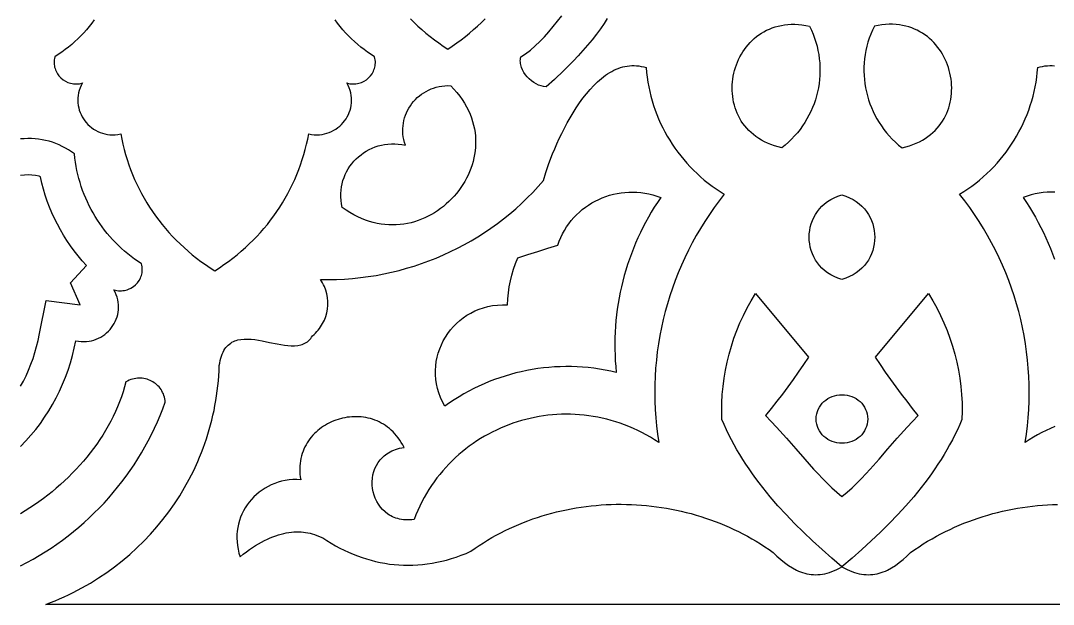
# Model space of a CAD drawing. Extents: x 50 to 3710, y -977 to -877.
# Drawn here: x 2083.3 to 2168.5, y -977.1 to -928.9 of the extents above; entities that cross this region are included whole.
import ezdxf

# ---------------------------------------------------------------- set-up
doc = ezdxf.new("R2010")
doc.units = 0
doc.layers.add('LAYER_1', color=18, linetype='CONTINUOUS')

msp = doc.modelspace()

# ---------------------------------------------------------------- linework, layer by layer
at = {"layer": 'LAYER_1'}
for points in [[(2089.355, -928.822), (2089.149, -929.094), (2088.935, -929.361), (2088.713, -929.623), (2088.483, -929.878), (2088.246, -930.127), (2088.002, -930.37), (2087.75, -930.606), (2087.491, -930.835), (2087.225, -931.058), (2086.951, -931.273), (2086.671, -931.482), (2086.384, -931.683), (2086.091, -931.876), (2086.063, -932.002), (2086.044, -932.127), (2086.035, -932.251), (2086.034, -932.373), (2086.041, -932.493), (2086.057, -932.611), (2086.08, -932.726), (2086.111, -932.839), (2086.149, -932.949), (2086.195, -933.055), (2086.305, -933.257), (2086.44, -933.443), (2086.597, -933.61), (2086.774, -933.757), (2086.969, -933.881), (2087.179, -933.98), (2087.289, -934.019), (2087.402, -934.052), (2087.517, -934.077), (2087.636, -934.094), (2087.756, -934.104), (2087.878, -934.106), (2088.002, -934.099), (2088.126, -934.084), (2088.252, -934.06), (2088.379, -934.026), (2088.271, -934.23), (2088.181, -934.436), (2088.109, -934.643), (2088.055, -934.851), (2088.017, -935.058), (2087.996, -935.265), (2087.99, -935.47), (2088, -935.673), (2088.025, -935.873), (2088.064, -936.07), (2088.116, -936.263), (2088.182, -936.451), (2088.261, -936.634), (2088.353, -936.811), (2088.456, -936.981), (2088.57, -937.144), (2088.695, -937.299), (2088.831, -937.445), (2088.976, -937.582), (2089.131, -937.71), (2089.295, -937.826), (2089.466, -937.932), (2089.646, -938.026), (2089.833, -938.107), (2090.027, -938.175), (2090.227, -938.229), (2090.433, -938.269), (2090.645, -938.294), (2090.861, -938.303), (2091.081, -938.296), (2091.306, -938.271), (2091.534, -938.229), (2091.618, -938.662), (2091.714, -939.091), (2091.821, -939.517), (2091.938, -939.939), (2092.067, -940.357), (2092.206, -940.771), (2092.355, -941.18), (2092.515, -941.585), (2092.685, -941.986), (2092.866, -942.382), (2093.057, -942.772), (2093.258, -943.158), (2093.47, -943.538), (2093.691, -943.913), (2093.922, -944.282), (2094.163, -944.646), (2094.414, -945.003), (2094.674, -945.354), (2094.944, -945.699), (2095.224, -946.037), (2095.513, -946.369), (2095.811, -946.694), (2096.119, -947.012), (2096.436, -947.322), (2096.762, -947.625), (2097.097, -947.921), (2097.441, -948.209), (2097.793, -948.489), (2098.155, -948.761), (2098.525, -949.025), (2098.904, -949.28), (2099.292, -949.527), (2099.679, -949.28), (2100.058, -949.025), (2100.428, -948.761), (2100.79, -948.489), (2101.143, -948.209), (2101.487, -947.921), (2101.822, -947.625), (2102.148, -947.322), (2102.464, -947.012), (2102.772, -946.694), (2103.07, -946.369), (2103.359, -946.037), (2103.639, -945.699), (2103.909, -945.354), (2104.17, -945.003), (2104.42, -944.646), (2104.661, -944.282), (2104.893, -943.913), (2105.114, -943.538), (2105.325, -943.158), (2105.526, -942.772), (2105.717, -942.382), (2105.898, -941.986), (2106.068, -941.585), (2106.228, -941.18), (2106.378, -940.771), (2106.517, -940.357), (2106.645, -939.939), (2106.763, -939.517), (2106.869, -939.091), (2106.965, -938.662), (2107.05, -938.229), (2107.278, -938.271), (2107.502, -938.296), (2107.722, -938.303), (2107.939, -938.294), (2108.15, -938.269), (2108.356, -938.229), (2108.556, -938.175), (2108.75, -938.107), (2108.937, -938.026), (2109.117, -937.932), (2109.289, -937.826), (2109.452, -937.71), (2109.607, -937.582), (2109.752, -937.445), (2109.888, -937.299), (2110.013, -937.144), (2110.128, -936.981), (2110.231, -936.811), (2110.322, -936.634), (2110.401, -936.451), (2110.467, -936.263), (2110.52, -936.07), (2110.559, -935.873), (2110.583, -935.673), (2110.593, -935.47), (2110.588, -935.265), (2110.566, -935.058), (2110.528, -934.851), (2110.474, -934.643), (2110.402, -934.436), (2110.313, -934.23), (2110.205, -934.026), (2110.331, -934.06), (2110.457, -934.084), (2110.582, -934.099), (2110.705, -934.106), (2110.828, -934.104), (2110.948, -934.094), (2111.066, -934.077), (2111.182, -934.052), (2111.295, -934.019), (2111.405, -933.98), (2111.615, -933.881), (2111.809, -933.757), (2111.986, -933.61), (2112.143, -933.443), (2112.278, -933.257), (2112.389, -933.055), (2112.434, -932.949), (2112.472, -932.839), (2112.503, -932.726), (2112.527, -932.611), (2112.542, -932.493), (2112.55, -932.373), (2112.549, -932.251), (2112.539, -932.127), (2112.52, -932.002), (2112.492, -931.876), (2112.199, -931.683), (2111.912, -931.482), (2111.632, -931.273), (2111.359, -931.058), (2111.093, -930.835), (2110.833, -930.606), (2110.582, -930.37), (2110.337, -930.127), (2110.1, -929.878), (2109.871, -929.623), (2109.649, -929.361), (2109.435, -929.094), (2109.228, -928.822)], [(2115.441, -928.717), (2115.749, -929.025), (2116.066, -929.326), (2116.392, -929.62), (2116.726, -929.906), (2117.069, -930.185), (2117.42, -930.456), (2117.78, -930.72), (2118.148, -930.975), (2118.525, -931.222), (2118.901, -930.975), (2119.269, -930.72), (2119.629, -930.456), (2119.98, -930.185), (2120.323, -929.906), (2120.657, -929.62), (2120.983, -929.326), (2121.3, -929.025), (2121.608, -928.717)], [(2131.69, -928.699), (2131.423, -929.126), (2131.123, -929.561), (2130.795, -930.004), (2130.443, -930.449), (2130.072, -930.894), (2129.686, -931.336), (2129.291, -931.77), (2128.891, -932.195), (2128.491, -932.606), (2128.095, -933), (2127.335, -933.724), (2126.649, -934.341), (2126.441, -934.319), (2126.232, -934.27), (2126.023, -934.196), (2125.818, -934.099), (2125.618, -933.981), (2125.427, -933.844), (2125.248, -933.69), (2125.081, -933.521), (2124.932, -933.34), (2124.801, -933.147), (2124.691, -932.946), (2124.606, -932.738), (2124.547, -932.525), (2124.529, -932.417), (2124.518, -932.309), (2124.515, -932.2), (2124.521, -932.092), (2124.535, -931.984), (2124.558, -931.876), (2124.95, -931.607), (2125.342, -931.303), (2125.733, -930.966), (2126.119, -930.601), (2126.501, -930.211), (2126.874, -929.8), (2127.238, -929.371), (2127.59, -928.927), (2127.929, -928.473)], [(2216.774, -977.082), (2151.06, -977.082), (2085.347, -977.082), (2085.733, -976.936), (2086.114, -976.783), (2086.493, -976.623), (2086.867, -976.457), (2087.237, -976.285), (2087.603, -976.106), (2088.324, -975.728), (2089.028, -975.326), (2089.714, -974.9), (2090.383, -974.45), (2091.033, -973.977), (2091.664, -973.482), (2092.276, -972.965), (2092.867, -972.427), (2093.438, -971.868), (2093.988, -971.29), (2094.516, -970.692), (2095.022, -970.076), (2095.505, -969.442), (2095.964, -968.79), (2096.4, -968.122), (2096.811, -967.438), (2097.196, -966.738), (2097.557, -966.024), (2097.891, -965.295), (2098.048, -964.926), (2098.198, -964.553), (2098.342, -964.177), (2098.478, -963.798), (2098.608, -963.416), (2098.73, -963.031), (2098.846, -962.643), (2098.954, -962.252), (2099.055, -961.858), (2099.149, -961.462), (2099.235, -961.063), (2099.314, -960.661), (2099.386, -960.257), (2099.449, -959.851), (2099.506, -959.442), (2099.554, -959.031), (2099.595, -958.619), (2099.627, -958.204), (2099.652, -957.787), (2099.669, -957.368), (2099.705, -957.15), (2099.748, -956.946), (2099.797, -956.755), (2099.853, -956.578), (2099.915, -956.413), (2099.983, -956.26), (2100.057, -956.12), (2100.136, -955.991), (2100.221, -955.873), (2100.311, -955.766), (2100.406, -955.669), (2100.506, -955.583), (2100.61, -955.505), (2100.719, -955.437), (2100.832, -955.378), (2100.949, -955.327), (2101.069, -955.284), (2101.194, -955.248), (2101.453, -955.198), (2101.723, -955.174), (2102.005, -955.172), (2102.295, -955.188), (2102.592, -955.221), (2102.895, -955.267), (2103.202, -955.322), (2103.822, -955.448), (2104.439, -955.574), (2104.743, -955.629), (2105.041, -955.675), (2105.332, -955.708), (2105.614, -955.725), (2105.886, -955.723), (2106.146, -955.698), (2106.393, -955.649), (2106.511, -955.613), (2106.625, -955.57), (2106.735, -955.519), (2106.84, -955.46), (2106.941, -955.392), (2107.037, -955.315), (2107.128, -955.228), (2107.214, -955.132), (2107.294, -955.025), (2107.369, -954.907), (2107.497, -954.795), (2107.618, -954.678), (2107.732, -954.557), (2107.839, -954.431), (2107.94, -954.302), (2108.034, -954.169), (2108.201, -953.893), (2108.341, -953.606), (2108.454, -953.309), (2108.539, -953.005), (2108.596, -952.695), (2108.625, -952.382), (2108.626, -952.067), (2108.598, -951.752), (2108.541, -951.44), (2108.456, -951.133), (2108.342, -950.832), (2108.274, -950.685), (2108.199, -950.54), (2108.116, -950.397), (2108.026, -950.258), (2108.688, -950.263), (2109.348, -950.25), (2110.006, -950.219), (2110.661, -950.169), (2111.312, -950.102), (2111.96, -950.017), (2112.604, -949.914), (2113.244, -949.794), (2113.879, -949.657), (2114.509, -949.502), (2115.134, -949.331), (2115.754, -949.143), (2116.367, -948.938), (2116.974, -948.716), (2117.574, -948.479), (2118.168, -948.225), (2118.754, -947.955), (2119.332, -947.669), (2119.902, -947.367), (2120.464, -947.05), (2121.017, -946.718), (2121.561, -946.37), (2122.095, -946.007), (2122.62, -945.629), (2123.134, -945.237), (2123.638, -944.83), (2124.132, -944.408), (2124.614, -943.972), (2125.084, -943.522), (2125.543, -943.058), (2125.989, -942.58), (2126.423, -942.088), (2126.624, -941.427), (2126.877, -940.687), (2127.181, -939.888), (2127.352, -939.472), (2127.535, -939.049), (2127.729, -938.62), (2127.935, -938.189), (2128.152, -937.757), (2128.381, -937.326), (2128.62, -936.9), (2128.87, -936.481), (2129.13, -936.07), (2129.4, -935.671), (2129.68, -935.285), (2129.97, -934.916), (2130.269, -934.564), (2130.577, -934.234), (2130.894, -933.927), (2131.219, -933.645), (2131.554, -933.392), (2131.724, -933.276), (2131.896, -933.168), (2132.07, -933.068), (2132.246, -932.977), (2132.424, -932.895), (2132.604, -932.821), (2132.785, -932.757), (2132.969, -932.703), (2133.154, -932.659), (2133.341, -932.624), (2133.53, -932.601), (2133.721, -932.588), (2133.913, -932.586), (2134.107, -932.596), (2134.302, -932.617), (2134.5, -932.651), (2134.698, -932.697), (2134.898, -932.755), (2134.934, -933.157), (2134.982, -933.557), (2135.042, -933.954), (2135.113, -934.348), (2135.197, -934.738), (2135.291, -935.125), (2135.398, -935.509), (2135.515, -935.888), (2135.644, -936.263), (2135.783, -936.633), (2135.933, -936.999), (2136.094, -937.36), (2136.266, -937.716), (2136.448, -938.067), (2136.64, -938.412), (2136.843, -938.751), (2137.055, -939.084), (2137.278, -939.411), (2137.51, -939.732), (2137.751, -940.046), (2138.003, -940.353), (2138.263, -940.653), (2138.533, -940.946), (2138.811, -941.231), (2139.099, -941.508), (2139.395, -941.777), (2139.7, -942.038), (2140.014, -942.291), (2140.336, -942.535), (2140.666, -942.77), (2141.004, -942.996), (2141.35, -943.212), (2140.925, -943.761), (2140.515, -944.318), (2140.121, -944.884), (2139.743, -945.459), (2139.381, -946.042), (2139.034, -946.633), (2138.704, -947.232), (2138.391, -947.838), (2138.093, -948.451), (2137.812, -949.07), (2137.547, -949.696), (2137.299, -950.328), (2137.067, -950.965), (2136.852, -951.608), (2136.654, -952.256), (2136.473, -952.909), (2136.309, -953.565), (2136.161, -954.226), (2136.031, -954.891), (2135.918, -955.559), (2135.823, -956.23), (2135.745, -956.903), (2135.684, -957.58), (2135.641, -958.258), (2135.615, -958.937), (2135.608, -959.619), (2135.618, -960.301), (2135.646, -960.984), (2135.692, -961.668), (2135.756, -962.351), (2135.838, -963.035), (2135.939, -963.717), (2135.599, -963.493), (2135.254, -963.281), (2134.907, -963.081), (2134.556, -962.892), (2134.201, -962.714), (2133.844, -962.548), (2133.484, -962.393), (2133.122, -962.25), (2132.757, -962.118), (2132.391, -961.996), (2132.022, -961.886), (2131.652, -961.788), (2131.281, -961.699), (2130.908, -961.622), (2130.535, -961.556), (2130.16, -961.5), (2129.786, -961.455), (2129.411, -961.421), (2129.036, -961.397), (2128.661, -961.384), (2128.287, -961.381), (2127.913, -961.388), (2127.541, -961.405), (2127.169, -961.433), (2126.799, -961.471), (2126.43, -961.519), (2126.063, -961.577), (2125.698, -961.644), (2125.335, -961.722), (2124.974, -961.809), (2124.616, -961.906), (2124.261, -962.012), (2123.909, -962.128), (2123.561, -962.254), (2123.216, -962.389), (2122.875, -962.533), (2122.537, -962.687), (2122.204, -962.849), (2121.876, -963.021), (2121.552, -963.202), (2121.233, -963.392), (2120.919, -963.59), (2120.61, -963.798), (2120.307, -964.014), (2120.009, -964.239), (2119.718, -964.473), (2119.433, -964.715), (2119.154, -964.966), (2118.882, -965.225), (2118.617, -965.493), (2118.359, -965.768), (2118.108, -966.052), (2117.865, -966.344), (2117.629, -966.644), (2117.402, -966.953), (2117.183, -967.269), (2116.972, -967.592), (2116.77, -967.924), (2116.577, -968.264), (2116.393, -968.611), (2116.218, -968.965), (2116.053, -969.327), (2115.897, -969.697), (2115.752, -970.074), (2115.565, -970.095), (2115.384, -970.106), (2115.207, -970.109), (2115.035, -970.103), (2114.868, -970.089), (2114.706, -970.066), (2114.548, -970.036), (2114.396, -969.998), (2114.248, -969.952), (2114.106, -969.9), (2113.968, -969.841), (2113.836, -969.775), (2113.709, -969.703), (2113.587, -969.625), (2113.358, -969.452), (2113.151, -969.259), (2112.965, -969.047), (2112.801, -968.819), (2112.659, -968.577), (2112.54, -968.323), (2112.443, -968.059), (2112.369, -967.788), (2112.318, -967.511), (2112.291, -967.231), (2112.287, -966.95), (2112.308, -966.67), (2112.354, -966.393), (2112.424, -966.122), (2112.519, -965.859), (2112.64, -965.606), (2112.786, -965.364), (2112.869, -965.249), (2112.958, -965.137), (2113.055, -965.029), (2113.157, -964.926), (2113.266, -964.828), (2113.383, -964.734), (2113.505, -964.645), (2113.635, -964.562), (2113.771, -964.485), (2113.914, -964.414), (2114.064, -964.349), (2114.221, -964.29), (2114.385, -964.239), (2114.556, -964.194), (2114.734, -964.157), (2114.919, -964.127), (2114.81, -963.914), (2114.693, -963.711), (2114.57, -963.518), (2114.441, -963.334), (2114.306, -963.161), (2114.165, -962.997), (2114.018, -962.842), (2113.867, -962.697), (2113.711, -962.561), (2113.55, -962.435), (2113.385, -962.317), (2113.217, -962.209), (2113.044, -962.11), (2112.869, -962.019), (2112.69, -961.938), (2112.509, -961.865), (2112.325, -961.801), (2112.139, -961.745), (2111.951, -961.697), (2111.762, -961.658), (2111.571, -961.628), (2111.38, -961.605), (2111.187, -961.59), (2110.995, -961.584), (2110.802, -961.585), (2110.61, -961.594), (2110.418, -961.611), (2110.227, -961.635), (2110.037, -961.667), (2109.849, -961.706), (2109.477, -961.807), (2109.295, -961.868), (2109.115, -961.936), (2108.938, -962.01), (2108.764, -962.092), (2108.594, -962.181), (2108.427, -962.276), (2108.264, -962.378), (2108.106, -962.486), (2107.953, -962.601), (2107.804, -962.722), (2107.661, -962.849), (2107.523, -962.982), (2107.391, -963.122), (2107.265, -963.267), (2107.146, -963.418), (2107.034, -963.575), (2106.928, -963.738), (2106.83, -963.906), (2106.739, -964.08), (2106.656, -964.259), (2106.582, -964.443), (2106.515, -964.632), (2106.458, -964.827), (2106.41, -965.027), (2106.371, -965.231), (2106.342, -965.441), (2106.323, -965.655), (2106.314, -965.873), (2106.315, -966.097), (2106.328, -966.324), (2106.351, -966.557), (2106.387, -966.793), (2106.061, -966.778), (2105.74, -966.783), (2105.426, -966.808), (2105.118, -966.852), (2104.818, -966.915), (2104.525, -966.996), (2104.241, -967.094), (2103.965, -967.209), (2103.699, -967.339), (2103.443, -967.485), (2103.197, -967.645), (2102.962, -967.819), (2102.739, -968.006), (2102.527, -968.206), (2102.329, -968.417), (2102.143, -968.639), (2101.971, -968.872), (2101.813, -969.115), (2101.67, -969.366), (2101.542, -969.626), (2101.43, -969.894), (2101.334, -970.169), (2101.255, -970.45), (2101.194, -970.736), (2101.15, -971.028), (2101.125, -971.323), (2101.119, -971.623), (2101.132, -971.925), (2101.166, -972.23), (2101.22, -972.536), (2101.295, -972.842), (2101.392, -973.15), (2101.654, -972.941), (2101.913, -972.746), (2102.169, -972.562), (2102.422, -972.39), (2102.671, -972.23), (2102.917, -972.081), (2103.16, -971.944), (2103.399, -971.818), (2103.636, -971.702), (2103.869, -971.598), (2104.098, -971.503), (2104.325, -971.42), (2104.548, -971.346), (2104.769, -971.282), (2104.986, -971.228), (2105.199, -971.183), (2105.41, -971.147), (2105.618, -971.121), (2105.822, -971.104), (2106.024, -971.095), (2106.222, -971.094), (2106.417, -971.102), (2106.609, -971.118), (2106.798, -971.142), (2106.984, -971.174), (2107.168, -971.213), (2107.348, -971.259), (2107.525, -971.313), (2107.87, -971.44), (2108.203, -971.593), (2108.554, -971.818), (2108.907, -972.033), (2109.263, -972.236), (2109.622, -972.428), (2109.983, -972.608), (2110.346, -972.777), (2110.712, -972.933), (2111.08, -973.078), (2111.451, -973.211), (2111.823, -973.332), (2112.198, -973.44), (2112.575, -973.536), (2112.954, -973.62), (2113.334, -973.691), (2113.717, -973.749), (2114.101, -973.795), (2114.487, -973.827), (2114.875, -973.847), (2115.264, -973.854), (2115.655, -973.847), (2116.048, -973.827), (2116.441, -973.794), (2116.837, -973.747), (2117.233, -973.686), (2117.631, -973.611), (2118.03, -973.523), (2118.43, -973.421), (2118.831, -973.304), (2119.233, -973.173), (2119.636, -973.028), (2120.04, -972.869), (2120.444, -972.695), (2120.781, -972.455), (2121.122, -972.222), (2121.467, -971.997), (2121.817, -971.78), (2122.172, -971.571), (2122.531, -971.369), (2122.894, -971.175), (2123.261, -970.988), (2123.631, -970.81), (2124.005, -970.639), (2124.383, -970.475), (2124.764, -970.319), (2125.148, -970.171), (2125.536, -970.031), (2125.926, -969.898), (2126.318, -969.773), (2126.714, -969.656), (2127.112, -969.546), (2127.512, -969.444), (2127.914, -969.35), (2128.318, -969.263), (2128.724, -969.184), (2129.131, -969.113), (2129.541, -969.049), (2129.951, -968.993), (2130.363, -968.945), (2130.775, -968.904), (2131.189, -968.871), (2131.603, -968.846), (2132.018, -968.829), (2132.433, -968.819), (2132.849, -968.817), (2133.265, -968.822), (2133.68, -968.835), (2134.096, -968.856), (2134.511, -968.885), (2134.926, -968.921), (2135.34, -968.965), (2135.754, -969.016), (2136.166, -969.075), (2136.578, -969.142), (2136.988, -969.217), (2137.396, -969.299), (2137.804, -969.389), (2138.209, -969.487), (2138.613, -969.592), (2139.015, -969.705), (2139.414, -969.826), (2139.812, -969.955), (2140.207, -970.091), (2140.599, -970.234), (2140.988, -970.386), (2141.375, -970.545), (2141.759, -970.712), (2142.139, -970.886), (2142.516, -971.069), (2142.89, -971.259), (2143.26, -971.456), (2143.626, -971.661), (2143.988, -971.874), (2144.346, -972.095), (2144.7, -972.323), (2145.049, -972.559), (2145.394, -972.803), (2145.699, -973.102), (2146.01, -973.381), (2146.325, -973.637), (2146.646, -973.869), (2146.972, -974.074), (2147.305, -974.25), (2147.474, -974.327), (2147.644, -974.396), (2147.816, -974.457), (2147.99, -974.509), (2148.166, -974.552), (2148.344, -974.586), (2148.523, -974.611), (2148.705, -974.627), (2148.889, -974.632), (2149.075, -974.628), (2149.263, -974.613), (2149.453, -974.588), (2149.645, -974.551), (2149.84, -974.504), (2150.037, -974.445), (2150.236, -974.374), (2150.438, -974.292), (2150.643, -974.197), (2150.85, -974.09), (2151.059, -973.97), (2150.226, -973.26), (2149.417, -972.549), (2148.635, -971.835), (2147.88, -971.118), (2147.151, -970.396), (2146.451, -969.669), (2145.78, -968.934), (2145.138, -968.191), (2144.829, -967.816), (2144.527, -967.438), (2144.233, -967.058), (2143.946, -966.676), (2143.668, -966.29), (2143.398, -965.901), (2143.135, -965.509), (2142.881, -965.113), (2142.636, -964.714), (2142.398, -964.311), (2142.169, -963.905), (2141.949, -963.494), (2141.737, -963.08), (2141.534, -962.661), (2141.34, -962.238), (2141.155, -961.81), (2141.139, -961.124), (2141.15, -960.44), (2141.186, -959.759), (2141.248, -959.08), (2141.335, -958.405), (2141.448, -957.734), (2141.586, -957.068), (2141.748, -956.408), (2141.936, -955.755), (2142.148, -955.108), (2142.384, -954.47), (2142.645, -953.839), (2142.929, -953.218), (2143.238, -952.607), (2143.57, -952.006), (2143.925, -951.416), (2148.294, -956.666), (2147.879, -957.286), (2147.456, -957.902), (2147.025, -958.512), (2146.587, -959.116), (2146.141, -959.715), (2145.687, -960.309), (2145.226, -960.897), (2144.757, -961.479), (2145.224, -961.967), (2145.667, -962.443), (2146.494, -963.364), (2147.263, -964.246), (2147.997, -965.092), (2148.72, -965.905), (2149.085, -966.301), (2149.456, -966.69), (2149.836, -967.073), (2150.228, -967.45), (2150.635, -967.821), (2151.06, -968.187), (2151.485, -967.821), (2151.893, -967.45), (2152.285, -967.073), (2152.665, -966.69), (2153.036, -966.301), (2153.4, -965.905), (2154.124, -965.092), (2154.858, -964.246), (2155.627, -963.364), (2156.454, -962.443), (2156.897, -961.967), (2157.363, -961.479), (2156.895, -960.897), (2156.433, -960.309), (2155.98, -959.715), (2155.534, -959.116), (2155.095, -958.512), (2154.665, -957.902), (2154.242, -957.286), (2153.827, -956.666), (2158.196, -951.416), (2158.551, -952.006), (2158.883, -952.607), (2159.191, -953.218), (2159.476, -953.839), (2159.736, -954.47), (2159.973, -955.108), (2160.185, -955.755), (2160.372, -956.408), (2160.535, -957.068), (2160.673, -957.734), (2160.785, -958.405), (2160.873, -959.08), (2160.935, -959.759), (2160.971, -960.44), (2160.982, -961.124), (2160.966, -961.81), (2160.781, -962.238), (2160.587, -962.661), (2160.383, -963.08), (2160.172, -963.494), (2159.951, -963.905), (2159.722, -964.311), (2159.485, -964.714), (2159.239, -965.113), (2158.985, -965.509), (2158.723, -965.901), (2158.453, -966.29), (2158.174, -966.676), (2157.888, -967.058), (2157.594, -967.438), (2156.982, -968.191), (2156.341, -968.934), (2155.669, -969.669), (2154.969, -970.396), (2154.241, -971.118), (2153.485, -971.835), (2152.703, -972.549), (2151.895, -973.26), (2151.061, -973.97), (2151.271, -974.09), (2151.478, -974.197), (2151.682, -974.292), (2151.884, -974.374), (2152.084, -974.445), (2152.281, -974.504), (2152.475, -974.551), (2152.668, -974.588), (2152.858, -974.613), (2153.046, -974.628), (2153.232, -974.632), (2153.415, -974.627), (2153.597, -974.611), (2153.777, -974.586), (2153.955, -974.552), (2154.13, -974.509), (2154.304, -974.457), (2154.476, -974.396), (2154.647, -974.327), (2154.816, -974.25), (2155.148, -974.074), (2155.475, -973.869), (2155.795, -973.637), (2156.111, -973.381), (2156.421, -973.102), (2156.727, -972.803), (2157.072, -972.559), (2157.421, -972.323), (2157.775, -972.095), (2158.133, -971.874), (2158.495, -971.661), (2158.861, -971.456), (2159.231, -971.259), (2159.604, -971.069), (2159.982, -970.886), (2160.362, -970.712), (2160.746, -970.545), (2161.132, -970.386), (2161.522, -970.234), (2161.914, -970.091), (2162.309, -969.955), (2162.706, -969.826), (2163.106, -969.705), (2163.508, -969.592), (2163.911, -969.487), (2164.317, -969.389), (2164.724, -969.299), (2165.133, -969.217), (2165.543, -969.142), (2165.954, -969.075), (2166.367, -969.016), (2166.78, -968.965), (2167.195, -968.921), (2167.609, -968.885), (2168.025, -968.856), (2168.44, -968.835), (2168.856, -968.822)], [(2168.636, -962.393), (2168.277, -962.548), (2167.919, -962.714), (2167.565, -962.892), (2167.214, -963.081), (2166.866, -963.281), (2166.522, -963.493), (2166.182, -963.717), (2166.282, -963.035), (2166.365, -962.351), (2166.429, -961.668), (2166.475, -960.984), (2166.503, -960.301), (2166.513, -959.619), (2166.505, -958.937), (2166.48, -958.258), (2166.437, -957.58), (2166.376, -956.903), (2166.298, -956.23), (2166.202, -955.559), (2166.089, -954.891), (2165.959, -954.226), (2165.812, -953.565), (2165.648, -952.909), (2165.467, -952.256), (2165.268, -951.608), (2165.054, -950.965), (2164.822, -950.328), (2164.574, -949.696), (2164.309, -949.07), (2164.028, -948.451), (2163.73, -947.838), (2163.416, -947.232), (2163.086, -946.633), (2162.74, -946.042), (2162.378, -945.459), (2162, -944.884), (2161.606, -944.318), (2161.196, -943.761), (2160.771, -943.212), (2161.117, -942.996), (2161.455, -942.77), (2161.785, -942.535), (2162.107, -942.291), (2162.42, -942.038), (2162.725, -941.777), (2163.022, -941.508), (2163.309, -941.231), (2163.588, -940.946), (2163.858, -940.653), (2164.118, -940.353), (2164.369, -940.046), (2164.611, -939.732), (2164.843, -939.411), (2165.065, -939.084), (2165.278, -938.751), (2165.48, -938.412), (2165.673, -938.067), (2165.855, -937.716), (2166.026, -937.36), (2166.187, -936.999), (2166.338, -936.633), (2166.477, -936.263), (2166.606, -935.888), (2166.723, -935.509), (2166.829, -935.125), (2166.924, -934.738), (2167.007, -934.348), (2167.079, -933.954), (2167.139, -933.557), (2167.186, -933.157), (2167.222, -932.755), (2167.422, -932.697), (2167.621, -932.651), (2167.818, -932.617), (2168.014, -932.596), (2168.208, -932.586), (2168.4, -932.588), (2168.59, -932.601)], [(2083.276, -964.047), (2083.711, -963.59), (2084.127, -963.118), (2084.523, -962.633), (2084.9, -962.134), (2085.257, -961.623), (2085.595, -961.1), (2085.912, -960.565), (2086.209, -960.019), (2086.485, -959.462), (2086.74, -958.896), (2086.973, -958.319), (2087.186, -957.734), (2087.377, -957.14), (2087.546, -956.537), (2087.693, -955.927), (2087.817, -955.31), (2088.045, -955.352), (2088.269, -955.377), (2088.49, -955.384), (2088.706, -955.375), (2088.917, -955.35), (2089.123, -955.31), (2089.323, -955.256), (2089.517, -955.188), (2089.704, -955.107), (2089.884, -955.013), (2090.056, -954.907), (2090.22, -954.791), (2090.374, -954.663), (2090.52, -954.526), (2090.655, -954.38), (2090.78, -954.225), (2090.895, -954.062), (2090.998, -953.892), (2091.089, -953.715), (2091.168, -953.532), (2091.234, -953.344), (2091.287, -953.151), (2091.326, -952.954), (2091.35, -952.754), (2091.36, -952.551), (2091.355, -952.346), (2091.333, -952.139), (2091.296, -951.932), (2091.241, -951.724), (2091.169, -951.517), (2091.08, -951.311), (2090.972, -951.107), (2091.098, -951.141), (2091.224, -951.165), (2091.349, -951.18), (2091.473, -951.187), (2091.595, -951.185), (2091.715, -951.176), (2091.833, -951.158), (2091.949, -951.133), (2092.062, -951.1), (2092.172, -951.061), (2092.382, -950.962), (2092.577, -950.838), (2092.754, -950.691), (2092.911, -950.524), (2093.045, -950.338), (2093.156, -950.136), (2093.201, -950.03), (2093.239, -949.92), (2093.27, -949.807), (2093.294, -949.692), (2093.309, -949.574), (2093.317, -949.454), (2093.316, -949.332), (2093.306, -949.208), (2093.288, -949.083), (2093.26, -948.957), (2092.966, -948.764), (2092.679, -948.563), (2092.399, -948.355), (2092.126, -948.139), (2091.86, -947.916), (2091.601, -947.687), (2091.349, -947.451), (2091.104, -947.208), (2090.867, -946.959), (2090.638, -946.704), (2090.416, -946.443), (2090.202, -946.175), (2089.996, -945.903), (2089.797, -945.625), (2089.607, -945.341), (2089.425, -945.053), (2089.252, -944.759), (2089.087, -944.461), (2088.93, -944.158), (2088.782, -943.851), (2088.643, -943.54), (2088.512, -943.224), (2088.391, -942.905), (2088.278, -942.582), (2088.175, -942.255), (2088.081, -941.926), (2087.997, -941.593), (2087.922, -941.257), (2087.856, -940.918), (2087.801, -940.576), (2087.755, -940.233), (2087.719, -939.887), (2087.478, -939.711), (2087.23, -939.548), (2086.975, -939.398), (2086.714, -939.26), (2086.447, -939.135), (2086.175, -939.024), (2085.898, -938.925), (2085.617, -938.84), (2085.333, -938.768), (2085.044, -938.709), (2084.754, -938.665), (2084.461, -938.634), (2084.166, -938.616), (2083.87, -938.613), (2083.573, -938.624), (2083.276, -938.649)], [(2083.276, -959.06), (2083.497, -958.652), (2083.724, -958.196), (2083.933, -957.73), (2084.125, -957.257), (2084.3, -956.776), (2084.457, -956.287), (2084.596, -955.791), (2084.717, -955.288), (2084.831, -954.725), (2085.383, -951.989), (2088.193, -952.333), (2087.378, -950.541), (2088.719, -949.089), (2088.364, -948.7), (2088.025, -948.3), (2087.7, -947.889), (2087.39, -947.468), (2087.095, -947.038), (2086.816, -946.598), (2086.552, -946.149), (2086.304, -945.691), (2086.073, -945.226), (2085.858, -944.753), (2085.659, -944.272), (2085.477, -943.784), (2085.312, -943.29), (2085.164, -942.79), (2085.034, -942.285), (2084.922, -941.774), (2084.79, -941.73), (2084.501, -941.665), (2084.208, -941.627), (2083.91, -941.616), (2083.276, -941.655)], [(2168.644, -943.039), (2168.318, -943.035), (2167.989, -943.048), (2167.66, -943.077), (2167.331, -943.124), (2167.001, -943.188), (2166.673, -943.269), (2166.346, -943.369), (2166.021, -943.487), (2166.289, -943.887), (2166.547, -944.292), (2166.796, -944.701), (2167.035, -945.116), (2167.265, -945.534), (2167.485, -945.957), (2167.695, -946.384), (2167.895, -946.815), (2168.086, -947.25), (2168.267, -947.689), (2168.438, -948.131), (2168.6, -948.576)], [(2083.276, -973.893), (2083.793, -973.623), (2084.302, -973.342), (2084.803, -973.049), (2085.297, -972.745), (2085.783, -972.43), (2086.26, -972.104), (2086.729, -971.768), (2087.189, -971.421), (2087.641, -971.063), (2088.083, -970.696), (2088.517, -970.318), (2088.941, -969.931), (2089.355, -969.534), (2089.76, -969.128), (2090.156, -968.712), (2090.541, -968.287), (2090.916, -967.853), (2091.281, -967.411), (2091.635, -966.959), (2091.978, -966.5), (2092.311, -966.032), (2092.633, -965.556), (2092.943, -965.072), (2093.243, -964.581), (2093.53, -964.082), (2093.806, -963.575), (2094.07, -963.062), (2094.322, -962.541), (2094.562, -962.014), (2094.79, -961.479), (2095.004, -960.939), (2095.207, -960.392), (2095.194, -960.244), (2095.172, -960.101), (2095.141, -959.962), (2095.101, -959.828), (2095.052, -959.698), (2094.996, -959.574), (2094.932, -959.454), (2094.86, -959.34), (2094.782, -959.231), (2094.697, -959.128), (2094.606, -959.031), (2094.509, -958.94), (2094.407, -958.855), (2094.3, -958.777), (2094.189, -958.705), (2094.073, -958.641), (2093.953, -958.583), (2093.83, -958.533), (2093.704, -958.491), (2093.576, -958.456), (2093.445, -958.429), (2093.312, -958.41), (2093.178, -958.399), (2093.042, -958.397), (2092.906, -958.404), (2092.77, -958.42), (2092.634, -958.444), (2092.498, -958.478), (2092.363, -958.522), (2092.229, -958.575), (2092.097, -958.638), (2091.967, -958.712), (2091.854, -959.129), (2091.728, -959.543), (2091.59, -959.954), (2091.438, -960.361), (2091.275, -960.765), (2091.099, -961.165), (2090.912, -961.561), (2090.713, -961.953), (2090.503, -962.34), (2090.282, -962.723), (2090.05, -963.101), (2089.809, -963.474), (2089.557, -963.842), (2089.295, -964.205), (2089.025, -964.562), (2088.745, -964.913), (2088.456, -965.258), (2088.159, -965.598), (2087.854, -965.93), (2087.541, -966.257), (2087.22, -966.577), (2086.892, -966.89), (2086.557, -967.195), (2086.215, -967.494), (2085.867, -967.785), (2085.513, -968.069), (2085.153, -968.344), (2084.787, -968.612), (2084.416, -968.871), (2084.041, -969.122), (2083.66, -969.365), (2083.276, -969.599)]]:
    msp.add_lwpolyline(points, dxfattribs=at)
for points in [[(2146.098, -939.377), (2145.786, -939.3), (2145.487, -939.211), (2145.201, -939.111), (2144.928, -938.999), (2144.669, -938.877), (2144.422, -938.745), (2144.187, -938.603), (2143.965, -938.451), (2143.756, -938.291), (2143.559, -938.123), (2143.374, -937.946), (2143.202, -937.762), (2143.041, -937.571), (2142.893, -937.374), (2142.756, -937.17), (2142.631, -936.961), (2142.518, -936.747), (2142.416, -936.527), (2142.326, -936.304), (2142.247, -936.077), (2142.179, -935.847), (2142.122, -935.613), (2142.077, -935.378), (2142.042, -935.14), (2142.018, -934.901), (2142.005, -934.661), (2142.002, -934.421), (2142.01, -934.18), (2142.028, -933.939), (2142.056, -933.7), (2142.095, -933.462), (2142.144, -933.225), (2142.202, -932.991), (2142.271, -932.759), (2142.349, -932.531), (2142.437, -932.306), (2142.534, -932.085), (2142.641, -931.868), (2142.757, -931.657), (2142.883, -931.451), (2143.017, -931.251), (2143.161, -931.057), (2143.313, -930.87), (2143.474, -930.69), (2143.644, -930.518), (2143.823, -930.355), (2144.01, -930.199), (2144.205, -930.053), (2144.409, -929.917), (2144.621, -929.79), (2144.841, -929.674), (2145.069, -929.569), (2145.304, -929.476), (2145.548, -929.394), (2145.799, -929.324), (2146.058, -929.268), (2146.324, -929.224), (2146.598, -929.194), (2146.878, -929.179), (2147.166, -929.178), (2147.461, -929.192), (2147.763, -929.221), (2148.072, -929.267), (2148.387, -929.329), (2148.542, -929.656), (2148.681, -929.986), (2148.805, -930.32), (2148.913, -930.657), (2149.006, -930.996), (2149.084, -931.336), (2149.147, -931.679), (2149.194, -932.022), (2149.227, -932.366), (2149.244, -932.711), (2149.248, -933.054), (2149.236, -933.397), (2149.21, -933.739), (2149.169, -934.079), (2149.115, -934.417), (2149.046, -934.752), (2148.963, -935.084), (2148.866, -935.412), (2148.755, -935.737), (2148.63, -936.056), (2148.492, -936.371), (2148.34, -936.681), (2148.174, -936.984), (2147.996, -937.282), (2147.804, -937.572), (2147.599, -937.855), (2147.38, -938.131), (2147.149, -938.398), (2146.905, -938.657), (2146.649, -938.907), (2146.38, -939.147)], [(2156.023, -939.377), (2156.335, -939.3), (2156.634, -939.211), (2156.919, -939.111), (2157.192, -938.999), (2157.452, -938.877), (2157.699, -938.745), (2157.933, -938.603), (2158.155, -938.451), (2158.365, -938.291), (2158.561, -938.123), (2158.746, -937.946), (2158.919, -937.762), (2159.079, -937.571), (2159.228, -937.374), (2159.364, -937.17), (2159.489, -936.961), (2159.603, -936.747), (2159.704, -936.527), (2159.795, -936.304), (2159.874, -936.077), (2159.942, -935.847), (2159.998, -935.613), (2160.044, -935.378), (2160.079, -935.14), (2160.103, -934.901), (2160.116, -934.661), (2160.119, -934.421), (2160.111, -934.18), (2160.093, -933.939), (2160.064, -933.7), (2160.026, -933.462), (2159.977, -933.225), (2159.918, -932.991), (2159.85, -932.759), (2159.772, -932.531), (2159.684, -932.306), (2159.586, -932.085), (2159.48, -931.868), (2159.363, -931.657), (2159.238, -931.451), (2159.104, -931.251), (2158.96, -931.057), (2158.808, -930.87), (2158.646, -930.69), (2158.476, -930.518), (2158.298, -930.355), (2158.111, -930.199), (2157.915, -930.053), (2157.712, -929.917), (2157.5, -929.79), (2157.28, -929.674), (2157.052, -929.569), (2156.816, -929.476), (2156.573, -929.394), (2156.321, -929.324), (2156.063, -929.268), (2155.797, -929.224), (2155.523, -929.194), (2155.242, -929.179), (2154.954, -929.178), (2154.659, -929.192), (2154.358, -929.221), (2154.049, -929.267), (2153.734, -929.329), (2153.579, -929.656), (2153.439, -929.986), (2153.316, -930.32), (2153.207, -930.657), (2153.114, -930.996), (2153.037, -931.336), (2152.974, -931.679), (2152.927, -932.022), (2152.894, -932.366), (2152.876, -932.711), (2152.873, -933.054), (2152.885, -933.397), (2152.911, -933.739), (2152.951, -934.079), (2153.006, -934.417), (2153.075, -934.752), (2153.158, -935.084), (2153.255, -935.412), (2153.366, -935.737), (2153.49, -936.056), (2153.629, -936.371), (2153.781, -936.681), (2153.946, -936.984), (2154.125, -937.282), (2154.317, -937.572), (2154.522, -937.855), (2154.74, -938.131), (2154.971, -938.398), (2155.215, -938.657), (2155.472, -938.907), (2155.741, -939.147)], [(2109.823, -944.298), (2109.763, -944.009), (2109.723, -943.723), (2109.703, -943.44), (2109.702, -943.161), (2109.72, -942.886), (2109.756, -942.615), (2109.809, -942.35), (2109.878, -942.09), (2109.964, -941.838), (2110.066, -941.592), (2110.182, -941.354), (2110.313, -941.124), (2110.457, -940.903), (2110.615, -940.692), (2110.786, -940.49), (2110.968, -940.299), (2111.162, -940.12), (2111.366, -939.952), (2111.581, -939.796), (2111.805, -939.654), (2112.038, -939.525), (2112.28, -939.41), (2112.529, -939.311), (2112.786, -939.226), (2113.049, -939.157), (2113.318, -939.105), (2113.593, -939.07), (2113.872, -939.052), (2114.156, -939.053), (2114.443, -939.073), (2114.733, -939.112), (2115.026, -939.172), (2114.952, -938.938), (2114.893, -938.705), (2114.851, -938.472), (2114.824, -938.241), (2114.812, -938.01), (2114.815, -937.782), (2114.833, -937.557), (2114.864, -937.334), (2114.908, -937.115), (2114.966, -936.901), (2115.037, -936.69), (2115.12, -936.485), (2115.215, -936.286), (2115.321, -936.093), (2115.439, -935.906), (2115.567, -935.727), (2115.706, -935.555), (2115.855, -935.391), (2116.013, -935.237), (2116.181, -935.091), (2116.358, -934.955), (2116.543, -934.83), (2116.736, -934.715), (2116.937, -934.611), (2117.145, -934.52), (2117.36, -934.44), (2117.581, -934.373), (2117.809, -934.32), (2118.042, -934.281), (2118.28, -934.256), (2118.524, -934.245), (2118.772, -934.25), (2119.04, -934.53), (2119.288, -934.814), (2119.516, -935.102), (2119.724, -935.394), (2119.913, -935.689), (2120.083, -935.986), (2120.234, -936.286), (2120.368, -936.588), (2120.483, -936.891), (2120.581, -937.196), (2120.663, -937.501), (2120.727, -937.806), (2120.775, -938.112), (2120.807, -938.417), (2120.823, -938.721), (2120.824, -939.025), (2120.81, -939.326), (2120.781, -939.625), (2120.738, -939.922), (2120.682, -940.216), (2120.611, -940.507), (2120.528, -940.795), (2120.432, -941.078), (2120.323, -941.357), (2120.202, -941.631), (2120.069, -941.899), (2119.925, -942.162), (2119.77, -942.42), (2119.604, -942.67), (2119.428, -942.914), (2119.242, -943.151), (2119.046, -943.38), (2118.841, -943.601), (2118.627, -943.813), (2118.405, -944.017), (2118.174, -944.212), (2117.935, -944.397), (2117.689, -944.571), (2117.436, -944.736), (2117.176, -944.89), (2116.91, -945.032), (2116.637, -945.163), (2116.359, -945.282), (2116.075, -945.388), (2115.787, -945.482), (2115.493, -945.562), (2115.196, -945.629), (2114.894, -945.682), (2114.589, -945.721), (2114.281, -945.744), (2113.969, -945.753), (2113.656, -945.745), (2113.34, -945.722), (2113.022, -945.683), (2112.703, -945.626), (2112.383, -945.553), (2112.062, -945.462), (2111.74, -945.353), (2111.419, -945.225), (2111.098, -945.079), (2110.777, -944.913), (2110.458, -944.728), (2110.14, -944.523)], [(2132.437, -957.923), (2131.976, -957.819), (2131.514, -957.728), (2131.052, -957.649), (2130.588, -957.584), (2130.123, -957.531), (2129.658, -957.491), (2129.194, -957.463), (2128.729, -957.448), (2128.264, -957.445), (2127.801, -957.455), (2127.338, -957.477), (2126.877, -957.511), (2126.416, -957.558), (2125.958, -957.617), (2125.501, -957.688), (2125.047, -957.771), (2124.595, -957.867), (2124.146, -957.974), (2123.7, -958.093), (2123.257, -958.225), (2122.818, -958.368), (2122.382, -958.523), (2121.95, -958.689), (2121.522, -958.868), (2121.099, -959.058), (2120.681, -959.26), (2120.268, -959.473), (2119.86, -959.698), (2119.457, -959.934), (2119.06, -960.182), (2118.67, -960.441), (2118.285, -960.711), (2118.088, -960.351), (2117.921, -959.986), (2117.783, -959.617), (2117.673, -959.247), (2117.592, -958.875), (2117.537, -958.502), (2117.509, -958.131), (2117.507, -957.762), (2117.53, -957.396), (2117.577, -957.035), (2117.648, -956.678), (2117.742, -956.328), (2117.859, -955.986), (2117.997, -955.652), (2118.157, -955.327), (2118.336, -955.014), (2118.536, -954.712), (2118.755, -954.423), (2118.992, -954.148), (2119.247, -953.889), (2119.519, -953.645), (2119.807, -953.419), (2120.112, -953.211), (2120.431, -953.023), (2120.764, -952.855), (2121.112, -952.708), (2121.472, -952.585), (2121.845, -952.485), (2122.229, -952.41), (2122.625, -952.361), (2123.031, -952.339), (2123.446, -952.345), (2123.475, -951.847), (2123.527, -951.352), (2123.601, -950.86), (2123.697, -950.371), (2123.815, -949.888), (2123.956, -949.41), (2124.118, -948.938), (2124.302, -948.473), (2125.125, -948.2), (2125.95, -947.934), (2126.778, -947.675), (2127.609, -947.424), (2127.723, -947.102), (2127.854, -946.79), (2127.999, -946.489), (2128.159, -946.198), (2128.332, -945.918), (2128.519, -945.65), (2128.719, -945.392), (2128.93, -945.147), (2129.153, -944.914), (2129.387, -944.692), (2129.631, -944.484), (2129.885, -944.288), (2130.148, -944.105), (2130.42, -943.936), (2130.699, -943.781), (2130.986, -943.639), (2131.28, -943.511), (2131.58, -943.398), (2131.885, -943.3), (2132.196, -943.217), (2132.511, -943.149), (2132.83, -943.096), (2133.152, -943.06), (2133.476, -943.039), (2133.803, -943.035), (2134.131, -943.048), (2134.461, -943.077), (2134.79, -943.124), (2135.119, -943.188), (2135.448, -943.269), (2135.775, -943.369), (2136.1, -943.487), (2135.832, -943.887), (2135.574, -944.292), (2135.325, -944.701), (2135.086, -945.116), (2134.856, -945.534), (2134.636, -945.957), (2134.426, -946.384), (2134.225, -946.815), (2134.034, -947.25), (2133.853, -947.689), (2133.682, -948.131), (2133.521, -948.576), (2133.37, -949.024), (2133.228, -949.476), (2133.097, -949.93), (2132.976, -950.387), (2132.864, -950.846), (2132.763, -951.308), (2132.672, -951.771), (2132.592, -952.237), (2132.521, -952.705), (2132.461, -953.174), (2132.412, -953.645), (2132.372, -954.117), (2132.343, -954.591), (2132.325, -955.065), (2132.317, -955.54), (2132.32, -956.016), (2132.333, -956.492), (2132.357, -956.969), (2132.392, -957.446)], [(2151.06, -950.244), (2150.733, -950.142), (2150.426, -950.017), (2150.141, -949.872), (2149.877, -949.707), (2149.634, -949.524), (2149.412, -949.325), (2149.211, -949.111), (2149.031, -948.883), (2148.873, -948.644), (2148.735, -948.394), (2148.619, -948.135), (2148.524, -947.869), (2148.45, -947.596), (2148.397, -947.319), (2148.365, -947.04), (2148.355, -946.758), (2148.365, -946.477), (2148.397, -946.197), (2148.45, -945.92), (2148.524, -945.648), (2148.619, -945.382), (2148.735, -945.123), (2148.873, -944.873), (2149.031, -944.633), (2149.211, -944.406), (2149.412, -944.192), (2149.634, -943.992), (2149.877, -943.81), (2150.141, -943.645), (2150.426, -943.499), (2150.733, -943.375), (2151.06, -943.273), (2151.388, -943.375), (2151.694, -943.499), (2151.98, -943.645), (2152.244, -943.81), (2152.487, -943.992), (2152.709, -944.192), (2152.91, -944.406), (2153.089, -944.633), (2153.248, -944.873), (2153.385, -945.123), (2153.502, -945.382), (2153.597, -945.648), (2153.671, -945.92), (2153.724, -946.197), (2153.755, -946.477), (2153.766, -946.758), (2153.755, -947.04), (2153.724, -947.319), (2153.671, -947.596), (2153.597, -947.869), (2153.502, -948.135), (2153.385, -948.394), (2153.248, -948.644), (2153.089, -948.883), (2152.91, -949.111), (2152.709, -949.325), (2152.487, -949.524), (2152.244, -949.707), (2151.98, -949.872), (2151.694, -950.017), (2151.388, -950.142)], [(2151.06, -963.778), (2150.847, -963.773), (2150.639, -963.747), (2150.438, -963.701), (2150.244, -963.637), (2150.06, -963.555), (2149.885, -963.456), (2149.721, -963.342), (2149.57, -963.213), (2149.432, -963.07), (2149.307, -962.915), (2149.199, -962.748), (2149.106, -962.571), (2149.031, -962.383), (2148.975, -962.188), (2148.938, -961.985), (2148.922, -961.775), (2148.938, -961.565), (2148.975, -961.361), (2149.031, -961.166), (2149.106, -960.979), (2149.199, -960.801), (2149.307, -960.634), (2149.432, -960.479), (2149.57, -960.337), (2149.721, -960.208), (2149.885, -960.093), (2150.06, -959.995), (2150.244, -959.913), (2150.438, -959.848), (2150.639, -959.803), (2150.847, -959.777), (2151.06, -959.771), (2151.274, -959.777), (2151.482, -959.803), (2151.683, -959.848), (2151.876, -959.913), (2152.061, -959.995), (2152.236, -960.093), (2152.399, -960.208), (2152.551, -960.337), (2152.689, -960.479), (2152.813, -960.634), (2152.922, -960.801), (2153.014, -960.979), (2153.089, -961.166), (2153.146, -961.361), (2153.183, -961.565), (2153.199, -961.775), (2153.183, -961.985), (2153.146, -962.188), (2153.089, -962.383), (2153.014, -962.571), (2152.922, -962.748), (2152.813, -962.915), (2152.689, -963.07), (2152.551, -963.213), (2152.399, -963.342), (2152.236, -963.456), (2152.061, -963.555), (2151.876, -963.637), (2151.683, -963.701), (2151.482, -963.747), (2151.274, -963.773)]]:
    msp.add_lwpolyline(points, close=True, dxfattribs=at)

doc.saveas('drawing.dxf')
